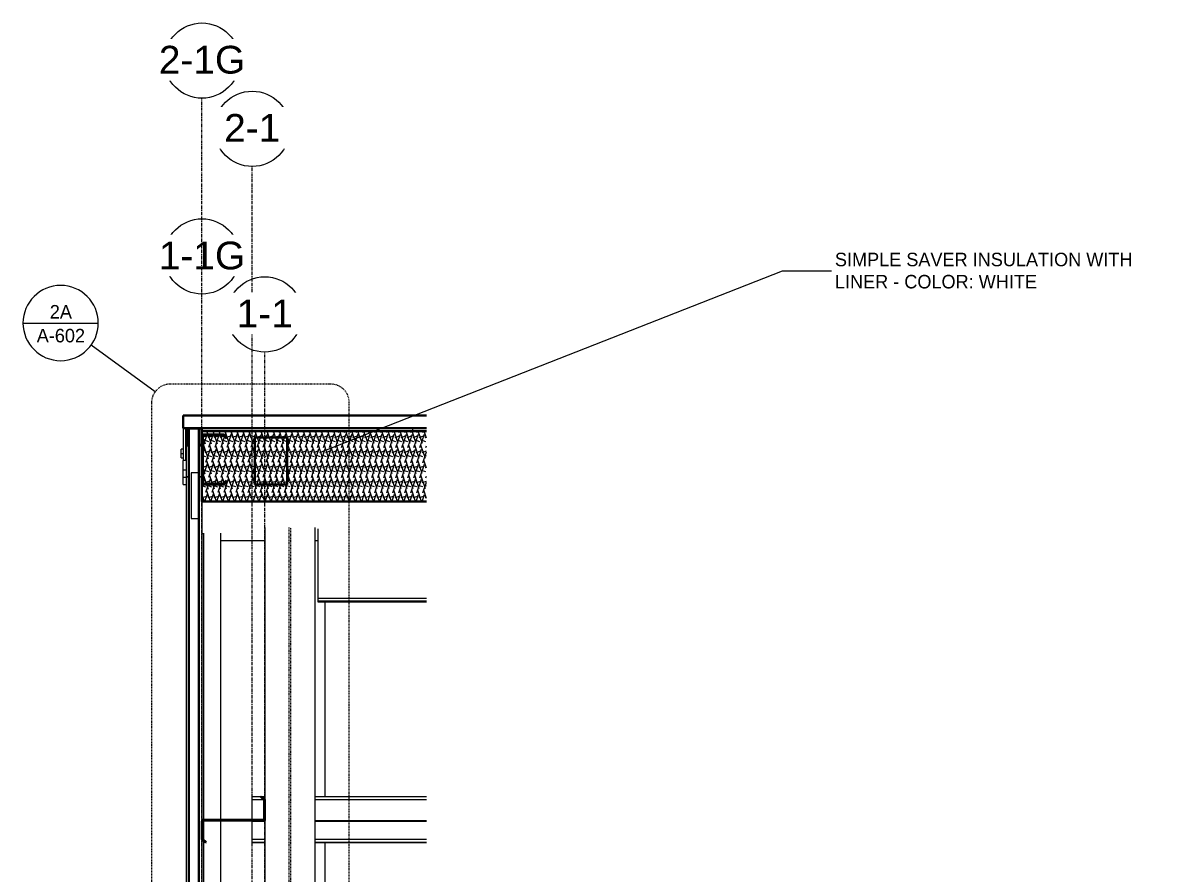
# Model space of a CAD drawing. Header units: inches. Extents: x 22734 to 24094, y -82 to 484.
# Drawn here: x 23906.7 to 24089.9, y 281.1 to 416.6 of the extents above; entities that cross this region are included whole.
import ezdxf

# ---------------------------------------------------------------- set-up
doc = ezdxf.new("R2010")
doc.units = ezdxf.units.IN
doc.header["$MEASUREMENT"] = 0
for name, pattern in [('Dash Dot 3_16_', [0.3125, 0.1875, -0.0625, 0, -0.0625]), ('Grid Line 1_2_', [0.875, 0.5, -0.125, 0.125, -0.125]), ('Hidden 1_8_', [0.1875, 0.125, -0.0625])]:
    doc.linetypes.add(name, pattern=pattern)
for name, color, linetype, lineweight in [('A-ANNO-IDEN', 131, 'Continuous', 9), ('A-ANNO-SYMB', 150, 'Continuous', 9), ('A-CLNG', 13, 'Continuous', 30), ('A-CLNG-PATT', 13, 'Continuous', 70), ('A-GLAZ-CWMG', 51, 'Continuous', 30), ('A-ROOF', 132, 'Continuous', 30), ('A-ROOF-PATT', 132, 'Continuous', 30), ('A-WALL', 113, 'Continuous', 30), ('A-WALL-PATT', 111, 'Continuous', 70), ('I-WALL', 2, 'Continuous', 30), ('S-BEAM', 12, 'Continuous', 30), ('S-COLS', 52, 'Continuous', 30), ('S-GRID', 1, 'Continuous', 9), ('S-GRID-IDEN', 1, 'Continuous', 9)]:
    doc.layers.add(name, color=color, linetype=linetype, lineweight=lineweight)
doc.styles.add('Arial_2', font='arial.ttf', dxfattribs={"height": 4.425898})
doc.styles.add('Century Gothic', font='GOTHIC.TTF', dxfattribs={"height": 2.155668})
pattern_1 = [(45, (-76325.086, 101.715), (-2.37587878, 2.37587878), []), (45, (-76325.086, 105.315), (-2.37587878, 2.37587878), [])]

# ---------------------------------------------------------------- blocks, each defined once
blk = doc.blocks.new('Rectangular Mullion - Profile_Polycarbonate_Upper and left-1767982-Wall Section - Fieldhouse - East Wall _ Polycarbonate')
at = {"layer": 'A-GLAZ-CWMG', "color": 8, "lineweight": 18}
for p, q in [((-26278.39, 334.09), (-26278.39, 335.25)), ((-26278.39, 334.09), (-26271.39, 334.09)), ((-26263.39, 334.09), (-26262.89, 334.09))]:
    blk.add_line(p, q, dxfattribs=at)
blk = doc.blocks.new('Rectangular Mullion - Profile_Polycarbonate_right-1872005-Wall Section - Fieldhouse - East Wall _ Polycarbonate')
at = {"layer": 'A-GLAZ-CWMG', "color": 8, "lineweight": 18}
for p, q in [((-26281.14, 335.25), (-26281.14, 289.55)), ((-26278.39, 289.55), (-26278.39, 335.25)), ((-26281.14, 289.44), (-26281.14, 286.35)), ((-26278.39, 245.61), (-26278.39, 289.44)), ((-26281.14, 286.21), (-26281.14, 245.61)), ((-26278.39, 245.61), (-26281.14, 245.61))]:
    blk.add_line(p, q, dxfattribs=at)
blk = doc.blocks.new('Rectangular Mullion - Profile_Polycarbonate_Upper and left-1987911-Wall Section - Fieldhouse - East Wall _ Polycarbonate')
at = {"layer": 'A-GLAZ-CWMG', "color": 8, "lineweight": 18}
for p, q in [((-26283.47, 344.23), (-26283.89, 344.23)), ((-26283.89, 344.23), (-26283.89, 2.75)), ((-26281.39, 344.23), (-26281.89, 344.23)), ((-26281.39, 335.26), (-26281.39, 289.36)), ((-26281.39, 286.42), (-26281.39, 241.11))]:
    blk.add_line(p, q, dxfattribs=at)
at = {"layer": 'A-GLAZ-CWMG', "color": 10, "lineweight": 18}
for p, q in [((-26283.47, 344.23), (-26283.47, 2.75)), ((-26281.89, 344.23), (-26281.89, 2.75))]:
    blk.add_line(p, q, dxfattribs=at)
blk = doc.blocks.new('W-Wide Flange - W12X22-1533120-Wall Section - Fieldhouse - East Wall _ Polycarbonate')
at = {"layer": 'S-BEAM', "color": 8, "lineweight": 18}
for p, q in [((-26262.89, 335.73), (-26262.89, 335.96)), ((-26262.89, 325.31), (-26262.89, 335.73)), ((-26262.89, 324.88), (-26262.89, 325.31)), ((-26262.89, 324.45), (-26262.89, 324.88)), ((-26262.89, 324.88), (-26245.61, 324.88)), ((-26262.89, 324.29), (-26262.89, 324.45)), ((-26245.61, 324.45), (-26262.89, 324.45)), ((-26245.61, 324.29), (-26262.89, 324.29))]:
    blk.add_line(p, q, dxfattribs=at)
blk = doc.blocks.new('Rectangular Mullion - Profile_Polycarbonate_Upper and left-1987913-Wall Section - Fieldhouse - East Wall _ Polycarbonate')
at = {"layer": 'A-GLAZ-CWMG', "color": 7}
for p, q in [((-26281.39, 352.01), (-26283.89, 352.01)), ((-26283.89, 352.01), (-26283.89, 349.26)), ((-26283.83, 349.32), (-26283.83, 351.95)), ((-26283.83, 351.95), (-26281.45, 351.95)), ((-26281.45, 351.95), (-26281.45, 349.32)), ((-26281.39, 349.26), (-26281.39, 352.01)), ((-26283.89, 349.26), (-26283.47, 349.26)), ((-26283.53, 349.32), (-26283.83, 349.32)), ((-26283.47, 349.51), (-26283.53, 349.51)), ((-26283.53, 349.51), (-26283.53, 349.32)), ((-26283.47, 349.26), (-26283.47, 349.51)), ((-26281.83, 349.51), (-26281.89, 349.51)), ((-26281.89, 349.51), (-26281.89, 349.26)), ((-26281.89, 349.26), (-26281.39, 349.26)), ((-26281.83, 349.32), (-26281.83, 349.51)), ((-26281.45, 349.32), (-26281.83, 349.32))]:
    blk.add_line(p, q, dxfattribs=at)
at = {"layer": 'A-GLAZ-CWMG', "color": 8, "lineweight": 18}
for p, q in [((-26283.89, 349.26), (-26283.89, 344.23)), ((-26283.89, 344.23), (-26283.47, 344.23)), ((-26281.89, 344.23), (-26281.39, 344.23))]:
    blk.add_line(p, q, dxfattribs=at)
at = {"layer": 'A-GLAZ-CWMG', "color": 10, "lineweight": 18}
for p, q in [((-26283.47, 349.26), (-26283.47, 344.23)), ((-26281.89, 349.26), (-26281.89, 344.23))]:
    blk.add_line(p, q, dxfattribs=at)
blk = doc.blocks.new('Girt_Z - 10_D-1241717-Wall Section - Fieldhouse - East Wall _ Polycarbonate')
at = {"layer": 'S-BEAM', "color": 8, "lineweight": 18}
for p, q in [((-26273.39, 292.81), (-26273.39, 293.29)), ((-26273.39, 293.29), (-26271.39, 293.29)), ((-26263.39, 293.29), (-26245.61, 293.29)), ((-26273.39, 289.55), (-26273.39, 292.81)), ((-26273.39, 292.81), (-26271.56, 292.81)), ((-26263.39, 292.81), (-26245.61, 292.81)), ((-26273.39, 289.36), (-26273.39, 289.44)), ((-26273.39, 286.47), (-26273.39, 289.36)), ((-26273.39, 289.36), (-26271.39, 289.36)), ((-26263.39, 289.44), (-26245.61, 289.44)), ((-26263.39, 289.36), (-26245.61, 289.36)), ((-26273.39, 286.02), (-26273.39, 286.47)), ((-26273.39, 286.47), (-26271.39, 286.47)), ((-26273.39, 285.94), (-26273.39, 286.02)), ((-26273.39, 286.02), (-26271.39, 286.02)), ((-26273.39, 285.94), (-26271.39, 285.94)), ((-26263.39, 286.47), (-26245.61, 286.47)), ((-26263.39, 286.02), (-26245.61, 286.02)), ((-26263.39, 285.94), (-26245.61, 285.94))]:
    blk.add_line(p, q, dxfattribs=at)
blk = doc.blocks.new('Girt_Z - 10_D-1223976-Wall Section - Fieldhouse - East Wall _ Polycarbonate')
at = {"layer": 'S-BEAM', "lineweight": 9}
h = blk.add_hatch(dxfattribs=at)
h.set_pattern_fill('FP_55', color=253, style=0, pattern_type=2)
h.set_pattern_definition(pattern_1)
h.paths.add_polyline_path([(-26280.82, 285.94), (-26280.75, 286.02), (-26281.28, 286.47), (-26281.28, 289.36), (-26281.26, 289.42), (-26281.2, 289.44), (-26271.39, 289.44), (-26271.39, 292.81), (-26271.96, 293.29), (-26272.04, 293.21), (-26271.5, 292.76), (-26271.5, 289.62), (-26271.52, 289.57), (-26271.58, 289.55), (-26281.2, 289.55), (-26281.34, 289.49), (-26281.39, 289.36), (-26281.39, 286.42)], flags=0)
at = {"layer": 'S-BEAM', "color": 7}
for p, q in [((-26271.96, 293.29), (-26272.04, 293.21)), ((-26272.04, 293.21), (-26271.5, 292.76)), ((-26271.39, 292.81), (-26271.96, 293.29)), ((-26271.5, 292.76), (-26271.5, 289.62)), ((-26271.39, 289.44), (-26271.39, 292.81)), ((-26271.58, 289.55), (-26281.2, 289.55)), ((-26281.39, 289.36), (-26281.39, 286.42)), ((-26281.28, 286.47), (-26281.28, 289.36)), ((-26281.2, 289.44), (-26271.39, 289.44)), ((-26281.39, 286.42), (-26280.82, 285.94)), ((-26280.75, 286.02), (-26281.28, 286.47)), ((-26280.82, 285.94), (-26280.75, 286.02))]:
    blk.add_line(p, q, dxfattribs=at)
for centre, radius, start, end in [((-26281.2, 289.36), 0.188, 90, 180), ((-26271.58, 289.63), 0.0782, 270, 356.9576), ((-26281.2, 289.36), 0.0782, 90, 177.8773)]:
    blk.add_arc(centre, radius, start, end, dxfattribs=at)
blk = doc.blocks.new('Dimension Lumber - 5_5 x 7_5 Glulam-1730092-Wall Section - Fieldhouse - East Wall _ Polycarbonate')
at = {"layer": 'S-BEAM', "color": 7}
for p, q in [((-26267.83, 350.51), (-26272.95, 350.51)), ((-26272.95, 350.51), (-26272.95, 343.01)), ((-26267.83, 343.01), (-26267.83, 350.51)), ((-26272.95, 343.01), (-26267.83, 343.01))]:
    blk.add_line(p, q, dxfattribs=at)
blk = doc.blocks.new('Girt_C - 8_D-1405512-Wall Section - Fieldhouse - East Wall _ Polycarbonate')
at = {"layer": 'S-BEAM', "lineweight": 9}
h = blk.add_hatch(dxfattribs=at)
h.set_pattern_fill('FP_55', color=253, style=0, pattern_type=2)
h.set_pattern_definition(pattern_1)
h.paths.add_polyline_path([(-26278.4, 343.01), (-26277.89, 343.01), (-26277.41, 343.58), (-26277.49, 343.65), (-26277.94, 343.12), (-26281.21, 343.12), (-26281.24, 343.13), (-26281.27, 343.16), (-26281.28, 343.19), (-26281.27, 350.86), (-26281.24, 350.89), (-26281.21, 350.9), (-26277.94, 350.9), (-26277.49, 350.37), (-26277.41, 350.44), (-26277.89, 351.01), (-26281.2, 351.01), (-26281.27, 351), (-26281.34, 350.96), (-26281.38, 350.88), (-26281.39, 350.83), (-26281.38, 343.14), (-26281.38, 343.12), (-26281.34, 343.06), (-26281.27, 343.02), (-26281.2, 343.01), (-26279.89, 343.01)], flags=0)
at = {"layer": 'S-BEAM', "color": 7}
for p, q in [((-26281.39, 350.83), (-26281.39, 343.19)), ((-26281.28, 343.19), (-26281.28, 350.83)), ((-26281.21, 350.9), (-26277.94, 350.9)), ((-26277.89, 351.01), (-26281.2, 351.01)), ((-26277.94, 350.9), (-26277.49, 350.37)), ((-26277.41, 350.44), (-26277.89, 351.01)), ((-26277.49, 350.37), (-26277.41, 350.44)), ((-26277.94, 343.12), (-26281.21, 343.12)), ((-26281.2, 343.01), (-26277.89, 343.01)), ((-26277.49, 343.65), (-26277.94, 343.12)), ((-26277.89, 343.01), (-26277.41, 343.58)), ((-26277.41, 343.58), (-26277.49, 343.65))]:
    blk.add_line(p, q, dxfattribs=at)
at = {"layer": 'S-BEAM', "color": 8, "lineweight": 18}
blk.add_line((-26281.39, 343.19), (-26281.39, 342.76), dxfattribs=at)
at = {"layer": 'S-BEAM', "color": 7, "flags": 128}
for points in [[(-26281.2, 351.01), (-26281.27, 351), (-26281.34, 350.96), (-26281.38, 350.9), (-26281.39, 350.83)], [(-26281.28, 350.83), (-26281.27, 350.86), (-26281.24, 350.89), (-26281.21, 350.9)], [(-26281.39, 343.19), (-26281.38, 343.12), (-26281.34, 343.06), (-26281.27, 343.02), (-26281.2, 343.01)], [(-26281.21, 343.12), (-26281.24, 343.13), (-26281.27, 343.16), (-26281.28, 343.19)]]:
    blk.add_lwpolyline(points, dxfattribs=at)
blk = doc.blocks.new('W-Wide Flange-Column - B1_L-1389336-Wall Section - Fieldhouse - East Wall _ Polycarbonate')
at = {"layer": 'S-COLS', "color": 8, "linetype": 'Hidden 1_8_', "lineweight": 18}
for p, q in [((-26267.55, 336.18), (-26267.55, 0)), ((-26267.23, 0), (-26267.23, 336.18))]:
    blk.add_line(p, q, dxfattribs=at)
blk = doc.blocks.new('HSS-Hollow Structural Section - HSS1-1_2X1-1_2X1_8 - Obsolete-1593452-Wall Section - Fieldhouse - East Wall _ Polycarbonate')
at = {"layer": 'S-BEAM', "color": 8, "lineweight": 18}
for p, q in [((-26284.39, 343.3), (-26284.39, 344.18)), ((-26284.39, 343.05), (-26284.39, 343.3)), ((-26284.39, 343.01), (-26284.39, 343.05)), ((-26284.39, 343.01), (-26283.89, 343.01))]:
    blk.add_line(p, q, dxfattribs=at)
blk = doc.blocks.new('HSS-Hollow Structural Section - HSS1-1_2X1-1_2X1_8 - Obsolete-V13-Wall Section - Fieldhouse - East Wall _ Polycarbonate')
at = {"layer": 'S-BEAM', "color": 8, "lineweight": 18}
for p, q in [((-26283.89, 346.88), (-26284.39, 346.88)), ((-26284.39, 346.66), (-26284.39, 346.88)), ((-26284.39, 345.63), (-26284.39, 346.66)), ((-26284.39, 345.39), (-26284.39, 345.63)), ((-26284.39, 345.34), (-26284.39, 345.39)), ((-26284.39, 345.34), (-26283.89, 345.34))]:
    blk.add_line(p, q, dxfattribs=at)
blk = doc.blocks.new('Roofs 7 - Roofs 1-1987978-Wall Section - Fieldhouse - East Wall _ Polycarbonate')
at = {"layer": 'A-ROOF', "color": 8, "lineweight": 18}
for p, q in [((-26284.7, 347.96), (-26284.7, 348.67)), ((-26284.39, 348.67), (-26284.7, 348.67)), ((-26284.7, 347.26), (-26284.7, 347.96)), ((-26284.7, 347.96), (-26284.39, 347.96)), ((-26284.7, 347.26), (-26284.39, 347.26))]:
    blk.add_line(p, q, dxfattribs=at)
blk = doc.blocks.new('Grid - Grid Head - Circle-14747-Wall Section - Fieldhouse - East Wall _ Polycarbonate')
at = {"layer": 'S-GRID-IDEN'}
blk.add_circle((-26281.39, 379.39), 6, dxfattribs=at)
blk = doc.blocks.new('Section - Callout Head-19020-Wall Section - Fieldhouse - East Wall _ Polycarbonate')
at = {"layer": 'A-ANNO-SYMB'}
blk.add_line((-26309.91, 368.77), (-26297.91, 368.77), dxfattribs=at)
for start, end in [(0, 180), (180, 0)]:
    blk.add_arc((-26303.91, 368.77), 6, start, end, dxfattribs=at)

msp = doc.modelspace()

# ---------------------------------------------------------------- hatches: boundary and pattern name
at = {"layer": 'A-CLNG-PATT', "lineweight": 9}
h = msp.add_hatch(dxfattribs=at)
h.set_pattern_fill('FP_54', color=253, style=0, pattern_type=2)
h.set_pattern_definition([(161.57, (-76324.966, 101.835), (-0.9603836945, -0.0003991792), [0, -6.83, 0.758, 0]), (18.43, (-76325.206, 101.835), (-0.9603836945, 0.0003991792), [0, -6.83, 0.758, 0]), (108.43, (-76324.966, 101.835), (0.4795101816, -2.4005263976), [2.276, -5.312]), (71.57, (-76325.206, 101.835), (0.4795101816, 2.4005263976), [2.276, -5.312])])
h.paths.add_polyline_path([(23935.21579, 340.29397), (23970.9983, 340.29397), (23970.9983, 351.55373), (23935.21579, 351.55373), (23935.21579, 341.12988)], flags=0)
at = {"layer": 'A-ROOF-PATT', "lineweight": 9}
h = msp.add_hatch(dxfattribs=at)
h.set_pattern_fill('FP_51', color=43, style=0, pattern_type=2)
h.set_pattern_definition([(90, (-50216.606, 1277.447), (-36.188, 2e-15), [])])
h.paths.add_polyline_path([(23932.71579, 346.88371), (23932.71579, 352.01435), (23932.21579, 352.01435), (23932.21579, 346.88371)], flags=0)
h.paths.add_polyline_path([(23947.1503, 351.55373), (23970.9983, 351.55373), (23970.9983, 352.01435), (23935.21579, 352.01435), (23935.2263, 351.55373)], flags=0)
at = {"layer": 'A-WALL-PATT', "lineweight": 9}
h = msp.add_hatch(dxfattribs=at)
h.set_pattern_fill('FP_53', color=43, style=0, pattern_type=2)
h.set_pattern_definition([(90, (-76497.746, 0), (-19.685, 1e-15), [])])
h.paths.add_polyline_path([(23970.9983, 196.79459), (23970.9983, 237.68978), (23953.21579, 237.68978), (23953.21579, 196.79459)], flags=0)
h.paths.add_polyline_path([(23953.21579, 245.04459), (23970.9983, 245.04459), (23970.9983, 285.93978), (23953.21579, 285.93978), (23953.21579, 245.53782)], flags=0)
h.paths.add_polyline_path([(23945.21579, 248.36288), (23945.21579, 285.93978), (23943.21579, 285.93978), (23943.21579, 289.4375), (23938.21579, 289.4375), (23938.21579, 248.36288), (23943.96579, 248.36288)], flags=0)
h.paths.add_polyline_path([(23938.21579, 289.54688), (23943.21579, 289.54688), (23943.21579, 293.29459), (23945.21579, 293.29459), (23945.21579, 334.09126), (23938.21579, 334.09126), (23938.21579, 303.32305)], flags=0)
h.paths.add_polyline_path([(23970.9983, 293.29459), (23970.9983, 324.28658), (23953.71579, 324.28658), (23953.71579, 334.09126), (23953.21579, 334.09126), (23953.21579, 293.29459)], flags=0)

# ---------------------------------------------------------------- linework, layer by layer
at = {"layer": 'A-ANNO-IDEN', "color": 153}
for p, q in [((23955.03748, 348.54225), (24027.71348, 377.11267)), ((24027.71348, 377.11267), (24036.05988, 377.11267))]:
    msp.add_line(p, q, dxfattribs=at)
at = {"layer": 'A-ANNO-SYMB'}
msp.add_line((23927.74426, 357.80958), (23917.54612, 365.23845), dxfattribs=at)
at = {"layer": 'A-ANNO-SYMB', "linetype": 'Dash Dot 3_16_'}
for p, q in [((23955.68941, 359.0432), (23930.16911, 359.0432)), ((23927.16911, 356.0432), (23927.16911, -3.59222)), ((23958.68941, -3.59222), (23958.68941, 356.0432))]:
    msp.add_line(p, q, dxfattribs=at)
for centre, start, end in [((23930.16911, 356.0432), 90, 180), ((23955.68941, 356.0432), 0, 90)]:
    msp.add_arc(centre, 3, start, end, dxfattribs=at)
at = {"layer": 'A-CLNG', "color": 7}
for p, q in [((23970.9983, 351.55373), (23935.21579, 351.55373)), ((23935.21579, 351.55373), (23935.21579, 340.29397)), ((23935.21579, 340.29397), (23970.9983, 340.29397))]:
    msp.add_line(p, q, dxfattribs=at)
at = {"layer": 'A-CLNG', "color": 8, "lineweight": 18}
for p, q in [((23935.21579, 340.29397), (23935.21579, 335.26398)), ((23935.21579, 335.21711), (23935.46579, 335.21711))]:
    msp.add_line(p, q, dxfattribs=at)
at = {"layer": 'A-ROOF', "color": 7}
for p, q in [((23970.9983, 354.01609), (23932.21579, 354.01609)), ((23932.21579, 354.01609), (23932.21579, 352.01435)), ((23932.21579, 352.01435), (23970.9983, 352.01435))]:
    msp.add_line(p, q, dxfattribs=at)
at = {"layer": 'A-ROOF', "color": 8, "lineweight": 18}
msp.add_line((23932.21579, 352.01435), (23932.21579, 346.89337), dxfattribs=at)
at = {"layer": 'A-WALL', "color": 7}
for p, q in [((23934.71578, 351.9518), (23933.14098, 351.9518)), ((23933.14098, 351.9518), (23933.14098, 0.0625)), ((23934.71578, 0.0625), (23934.71578, 351.9518))]:
    msp.add_line(p, q, dxfattribs=at)
at = {"layer": 'I-WALL', "color": 10, "lineweight": 18}
for p, q in [((23934.71578, 344.875), (23933.50319, 344.875)), ((23933.50319, 344.875), (23933.50319, 337.625)), ((23933.50319, 337.625), (23934.71578, 337.625))]:
    msp.add_line(p, q, dxfattribs=at)
at = {"layer": 'S-COLS', "color": 8, "lineweight": 18}
for p, q in [((23945.21579, 336.18065), (23945.21579, 292.8125)), ((23953.21579, 336.18065), (23953.21579, 0)), ((23945.21579, 289.4375), (23945.21579, 244.5625))]:
    msp.add_line(p, q, dxfattribs=at)
at = {"layer": 'S-GRID', "linetype": 'Grid Line 1_2_'}
for p, q in [((23935.21579, -58.48609), (23935.21579, 373.39171)), ((23945.21579, -58.48609), (23945.21579, 364.15097))]:
    msp.add_line(p, q, dxfattribs=at)

# ---------------------------------------------------------------- block references
at = {"layer": 'A-ANNO-SYMB'}
msp.add_blockref('Section - Callout Head-19020-Wall Section - Fieldhouse - East Wall _ Polycarbonate', (50216.60601, 0), dxfattribs=at)
at = {"layer": 'A-GLAZ-CWMG', "color": 8, "lineweight": 18}
for name in ['Rectangular Mullion - Profile_Polycarbonate_Upper and left-1987913-Wall Section - Fieldhouse - East Wall _ Polycarbonate', 'Rectangular Mullion - Profile_Polycarbonate_Upper and left-1987911-Wall Section - Fieldhouse - East Wall _ Polycarbonate', 'Rectangular Mullion - Profile_Polycarbonate_right-1872005-Wall Section - Fieldhouse - East Wall _ Polycarbonate', 'Rectangular Mullion - Profile_Polycarbonate_Upper and left-1767982-Wall Section - Fieldhouse - East Wall _ Polycarbonate']:
    msp.add_blockref(name, (50216.60601, 0), dxfattribs=at)
at = {"layer": 'A-ROOF', "color": 8, "lineweight": 18}
msp.add_blockref('Roofs 7 - Roofs 1-1987978-Wall Section - Fieldhouse - East Wall _ Polycarbonate', (50216.60601, 0), dxfattribs=at)
at = {"layer": 'S-BEAM', "color": 8, "lineweight": 18}
for name, p in [('Girt_C - 8_D-1405512-Wall Section - Fieldhouse - East Wall _ Polycarbonate', (50216.60601, 0)), ('Dimension Lumber - 5_5 x 7_5 Glulam-1730092-Wall Section - Fieldhouse - East Wall _ Polycarbonate', (50216.60601, 0)), ('HSS-Hollow Structural Section - HSS1-1_2X1-1_2X1_8 - Obsolete-V13-Wall Section - Fieldhouse - East Wall _ Polycarbonate', (50216.60601, 0)), ('HSS-Hollow Structural Section - HSS1-1_2X1-1_2X1_8 - Obsolete-1593452-Wall Section - Fieldhouse - East Wall _ Polycarbonate', (50216.60601, 1.16566)), ('HSS-Hollow Structural Section - HSS1-1_2X1-1_2X1_8 - Obsolete-1593452-Wall Section - Fieldhouse - East Wall _ Polycarbonate', (50216.60601, 0)), ('W-Wide Flange - W12X22-1533120-Wall Section - Fieldhouse - East Wall _ Polycarbonate', (50216.60601, 0)), ('Girt_Z - 10_D-1223976-Wall Section - Fieldhouse - East Wall _ Polycarbonate', (50216.60601, 0)), ('Girt_Z - 10_D-1241717-Wall Section - Fieldhouse - East Wall _ Polycarbonate', (50216.60601, 0))]:
    msp.add_blockref(name, p, dxfattribs=at)
at = {"layer": 'S-COLS', "color": 8, "linetype": 'Hidden 1_8_', "lineweight": 18}
msp.add_blockref('W-Wide Flange-Column - B1_L-1389336-Wall Section - Fieldhouse - East Wall _ Polycarbonate', (50216.60601, 0), dxfattribs=at)
at = {"layer": 'S-GRID-IDEN'}
for p in [(50216.60601, 31.219), (50224.60601, 20.34905), (50216.60601, 0)]:
    msp.add_blockref('Grid - Grid Head - Circle-14747-Wall Section - Fieldhouse - East Wall _ Polycarbonate', p, dxfattribs=at)

# ---------------------------------------------------------------- texts
at = {"layer": 'A-ANNO-SYMB', "char_height": 2.155668, "attachment_point": 2, "line_spacing_factor": 0.984117, "style": 'Century Gothic'}
for s, insert, width in [('2A', (23912.73104, 371.64389), 4.617), ('A-602', (23912.73104, 367.84582), 9.72)]:
    msp.add_mtext(s, dxfattribs=dict(at, insert=insert, width=width))

# ---------------------------------------------------------------- next in the draw order: texts
at = {"layer": 'A-ANNO-IDEN', "insert": (24036.05988, 379.98262), "char_height": 2.1556677, "width": 53.325, "attachment_point": 1, "line_spacing_factor": 0.984117, "style": 'Century Gothic', "bg_fill": 3, "box_fill_scale": 1.25, "bg_fill_color": 0, "bg_fill_transparency": 0}
msp.add_mtext('SIMPLE SAVER INSULATION WITH\\PLINER - COLOR: WHITE', dxfattribs=at)
at = {"layer": 'S-GRID-IDEN', "char_height": 4.425898, "attachment_point": 2, "line_spacing_factor": 0.938532, "style": 'Arial_2', "bg_fill": 3, "box_fill_scale": 1.25, "bg_fill_color": 0, "bg_fill_transparency": 0}
for s, insert, width in [('2-1G', (23935.21463, 412.96993), 16.362), ('2-1', (23943.21463, 402.09998), 10.638), ('1-1G', (23935.21463, 381.75093), 16.362)]:
    msp.add_mtext(s, dxfattribs=dict(at, insert=insert, width=width))

# ---------------------------------------------------------------- next in the draw order: linework, layer by layer
at = {"layer": 'S-GRID', "linetype": 'Grid Line 1_2_'}
for p, q in [((23935.21579, -58.48609), (23935.21579, 404.61072)), ((23943.21579, -58.48609), (23943.21579, 393.74076))]:
    msp.add_line(p, q, dxfattribs=at)

# ---------------------------------------------------------------- next in the draw order: block references
at = {"layer": 'S-GRID-IDEN'}
msp.add_blockref('Grid - Grid Head - Circle-14747-Wall Section - Fieldhouse - East Wall _ Polycarbonate', (50226.60601, -9.24074), dxfattribs=at)

# ---------------------------------------------------------------- next in the draw order: texts
at = {"layer": 'S-GRID-IDEN', "insert": (23945.21463, 372.51019), "char_height": 4.425898, "width": 10.638, "attachment_point": 2, "line_spacing_factor": 0.938532, "style": 'Arial_2', "bg_fill": 3, "box_fill_scale": 1.25, "bg_fill_color": 0, "bg_fill_transparency": 0}
msp.add_mtext('1-1', dxfattribs=at)

doc.saveas('drawing.dxf')
